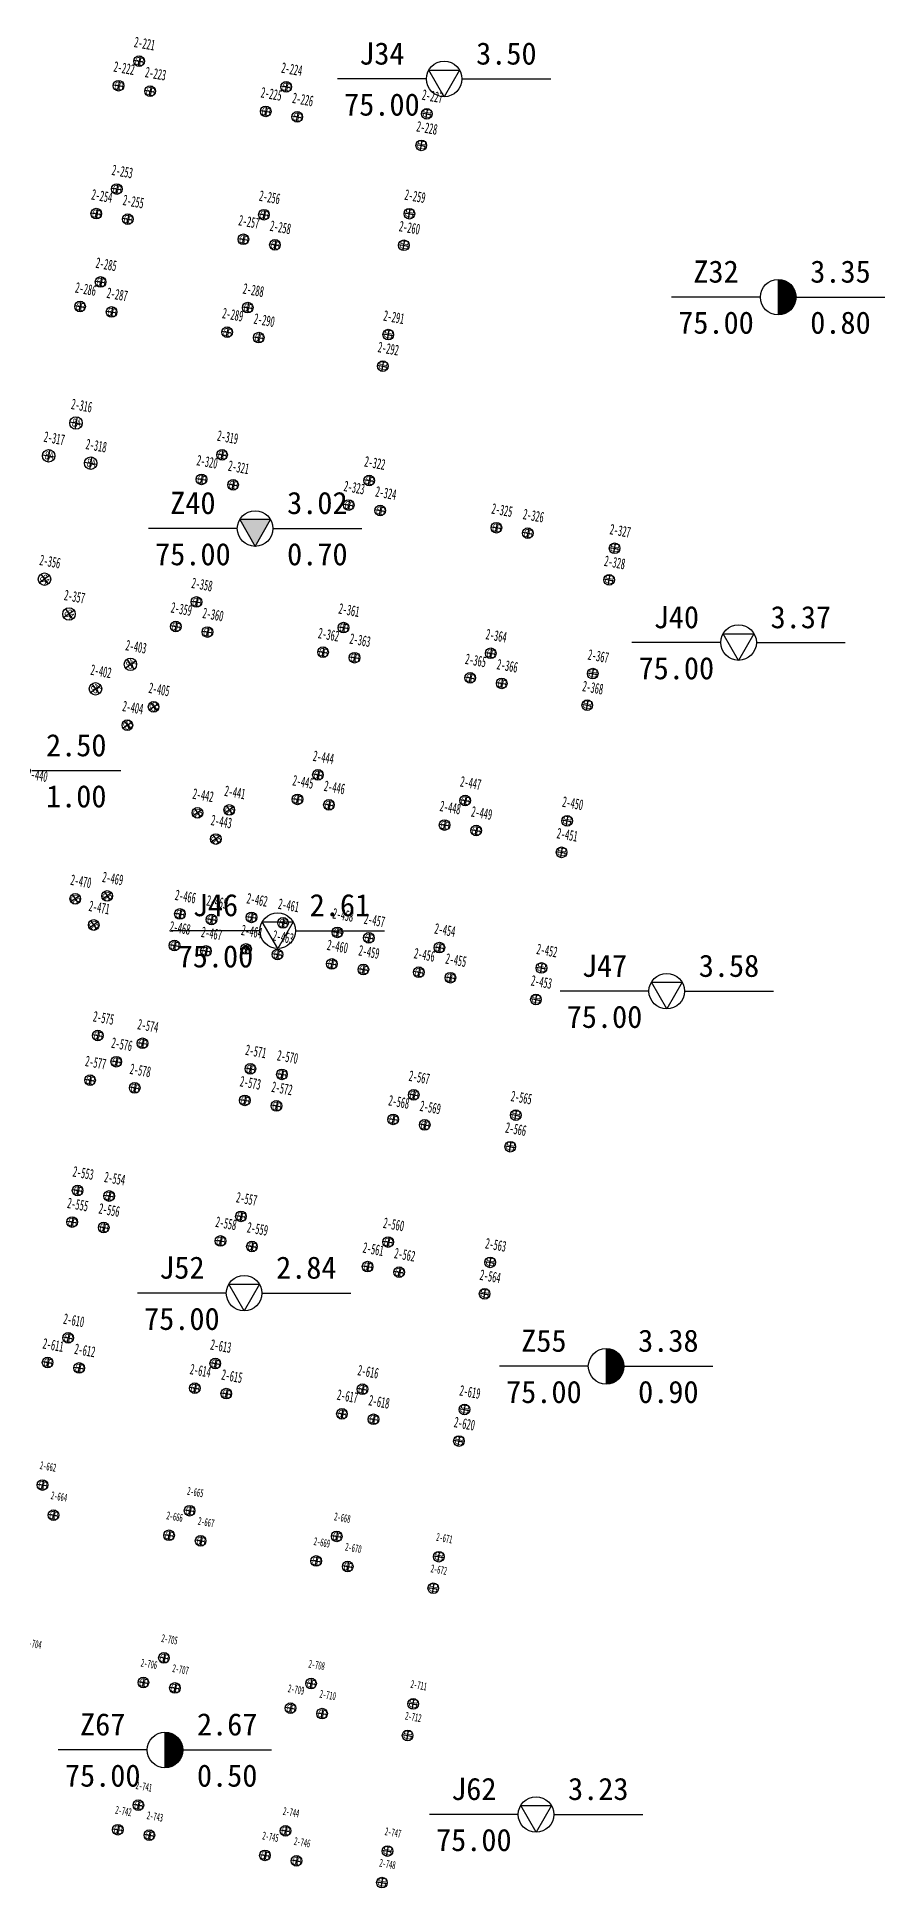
# Model space of a CAD drawing. Header units: millimetres. Extents: x 274830 to 6381169, y -2686084 to 432211.
# Drawn here: x 275316 to 275363.7, y 143258.9 to 143363 of the extents above; entities that cross this region are included whole.
import ezdxf
from ezdxf.enums import TextEntityAlignment as Align

# ---------------------------------------------------------------- set-up
doc = ezdxf.new("R2010")
doc.units = ezdxf.units.MM
doc.linetypes.add('DASHED2', pattern=[0.375, 0.25, -0.125])
doc.layers.add('_0', color=7, linetype='Continuous', lineweight=9)
doc.layers.add('ZBH', color=3, linetype='DASHED2', lineweight=20)
doc.layers.add('HOLE', color=1, linetype='Continuous')
doc.layers.add('S-FUND-PILE', color=11, linetype='Continuous')
doc.layers.add('S-ANNO-MODI-NAME', color=1, linetype='Continuous', plot=False)
doc.styles.add('ST', font='')
doc.styles.add('测量', font='', dxfattribs={"width": 0.5, "height": 600})
doc.styles.add('黑体', font='', dxfattribs={"width": 0.8})
doc.styles.get('ST').set_extended_font_data('SimSun')
doc.styles.get('测量').set_extended_font_data('SimSun')
doc.styles.get('黑体').set_extended_font_data('Microsoft YaHei')

# ---------------------------------------------------------------- blocks, each defined once
blk = doc.blocks.new('1566')
at = {"layer": 'S-FUND-PILE'}
for p, q in [((1041904, 794444), (1042504, 794444)), ((1042204, 794744), (1042204, 794144)), ((1050304, 794444), (1050904, 794444)), ((1050604, 794744), (1050604, 794144)), ((1058354, 794305), (1058954, 794305)), ((1058654, 794005), (1058654, 794605)), ((1041304, 793185), (1041304, 792585)), ((1043104, 793185), (1043104, 792585)), ((1049704, 793185), (1049704, 792585)), ((1051504, 793185), (1051504, 792585)), ((1041004, 792885), (1041604, 792885)), ((1042804, 792885), (1043404, 792885)), ((1049404, 792885), (1050004, 792885)), ((1051204, 792885), (1051804, 792885)), ((1058354, 792505), (1058954, 792505)), ((1058654, 792205), (1058654, 792805)), ((1058654, 788305), (1058654, 788905)), ((1058354, 788605), (1058954, 788605)), ((1041904, 787144), (1042504, 787144)), ((1042204, 787444), (1042204, 786844)), ((1050304, 787144), (1050904, 787144)), ((1050604, 787444), (1050604, 786844)), ((1058354, 786805), (1058954, 786805)), ((1058654, 786505), (1058654, 787105)), ((1041304, 785885), (1041304, 785285)), ((1043104, 785885), (1043104, 785285)), ((1049704, 785885), (1049704, 785285)), ((1051504, 785885), (1051504, 785285)), ((1041004, 785585), (1041604, 785585)), ((1042804, 785585), (1043404, 785585)), ((1049404, 785585), (1050004, 785585)), ((1051204, 785585), (1051804, 785585)), ((1041904, 781844), (1042504, 781844)), ((1042204, 782144), (1042204, 781544)), ((1050304, 781844), (1050904, 781844)), ((1050604, 782144), (1050604, 781544)), ((1058354, 781705), (1058954, 781705)), ((1058654, 781405), (1058654, 782005)), ((1041304, 780585), (1041304, 779985)), ((1043104, 780585), (1043104, 779985)), ((1049704, 780585), (1049704, 779985)), ((1051504, 780585), (1051504, 779985)), ((1041004, 780285), (1041604, 780285)), ((1042804, 780285), (1043404, 780285)), ((1049404, 780285), (1050004, 780285)), ((1051204, 780285), (1051804, 780285)), ((1058354, 779905), (1058954, 779905)), ((1058654, 779605), (1058654, 780205)), ((1041854, 773790), (1042554, 773790)), ((1042204, 774140), (1042204, 773440)), ((1050304, 773444), (1050904, 773444)), ((1050604, 773744), (1050604, 773144)), ((1058704, 773444), (1059304, 773444)), ((1059004, 773744), (1059004, 773144)), ((1049704, 772185), (1049704, 771585)), ((1051504, 772185), (1051504, 771585)), ((1058104, 772185), (1058104, 771585)), ((1059904, 772185), (1059904, 771585)), ((1066504, 772355), (1066504, 771755)), ((1068304, 772355), (1068304, 771755)), ((1073254, 771755), (1073254, 772355)), ((1040654, 771712), (1041354, 771712)), ((1041004, 772062), (1041004, 771362)), ((1043054, 771712), (1043754, 771712)), ((1043404, 772062), (1043404, 771362)), ((1049404, 771885), (1050004, 771885)), ((1051204, 771885), (1051804, 771885)), ((1057804, 771885), (1058404, 771885)), ((1059604, 771885), (1060204, 771885)), ((1066204, 772055), (1066804, 772055)), ((1068004, 772055), (1068604, 772055)), ((1072954, 772055), (1073554, 772055)), ((1072954, 770255), (1073554, 770255)), ((1073254, 769955), (1073254, 770555)), ((1041718, 765088), (1042212, 764593)), ((1042212, 765088), (1041718, 764593)), ((1050304, 765044), (1050904, 765044)), ((1050604, 765344), (1050604, 764744)), ((1058704, 765044), (1059304, 765044)), ((1059004, 765344), (1059004, 764744)), ((1067104, 765044), (1067704, 765044)), ((1067404, 765344), (1067404, 764744)), ((1072954, 764905), (1073554, 764905)), ((1073254, 764605), (1073254, 765205)), ((1043415, 763391), (1043910, 762896)), ((1043910, 763391), (1043415, 762896)), ((1049404, 763485), (1050004, 763485)), ((1049704, 763785), (1049704, 763185)), ((1051204, 763485), (1051804, 763485)), ((1051504, 763785), (1051504, 763185)), ((1057804, 763485), (1058404, 763485)), ((1058104, 763785), (1058104, 763185)), ((1059604, 763485), (1060204, 763485)), ((1059904, 763785), (1059904, 763185)), ((1066204, 763485), (1066804, 763485)), ((1066504, 763785), (1066504, 763185)), ((1068004, 763485), (1068604, 763485)), ((1068304, 763785), (1068304, 763185)), ((1072954, 763105), (1073554, 763105)), ((1073254, 762805), (1073254, 763405)), ((1047304, 760704), (1047799, 761199)), ((1047304, 761199), (1047799, 760704)), ((1045607, 759007), (1046102, 759502)), ((1045607, 759502), (1046102, 759007)), ((1049035, 758609), (1049462, 759030)), ((1049037, 759033), (1049459, 758606)), ((1047754, 757344), (1048181, 757765)), ((1047756, 757768), (1048178, 757341)), ((1058708, 756644), (1059308, 756644)), ((1059008, 756944), (1059008, 756344)), ((1067108, 756644), (1067708, 756644)), ((1067408, 756944), (1067408, 756344)), ((1073254, 756205), (1073254, 756805)), ((1072954, 756505), (1073554, 756505)), ((1057808, 755085), (1058408, 755085)), ((1058108, 755385), (1058108, 754785)), ((1059608, 755085), (1060208, 755085)), ((1059908, 755385), (1059908, 754785)), ((1066208, 755085), (1066808, 755085)), ((1066508, 755385), (1066508, 754785)), ((1068008, 755085), (1068608, 755085)), ((1068308, 755385), (1068308, 754785)), ((1072954, 754705), (1073554, 754705)), ((1073254, 754405), (1073254, 755005)), ((1052485, 753586), (1052909, 753161)), ((1052909, 753586), (1052485, 753161)), ((1054224, 754052), (1054648, 753628)), ((1054648, 754052), (1054224, 753628)), ((1053758, 752313), (1054182, 751889)), ((1054182, 752313), (1053758, 751889)), ((1056704, 748405), (1056704, 747805)), ((1058504, 748405), (1058504, 747805)), ((1061605, 748405), (1061605, 747805)), ((1063405, 748405), (1063405, 747805)), ((1067104, 748244), (1067704, 748244)), ((1067404, 748544), (1067404, 747944)), ((1073254, 747805), (1073254, 748405)), ((1046547, 747644), (1046971, 747220)), ((1046971, 747644), (1046547, 747220)), ((1048286, 748110), (1048711, 747686)), ((1048711, 748110), (1048286, 747686)), ((1052404, 747605), (1053004, 747605)), ((1052704, 747905), (1052704, 747305)), ((1054204, 747605), (1054804, 747605)), ((1054504, 747905), (1054504, 747305)), ((1056404, 748105), (1057004, 748105)), ((1058204, 748105), (1058804, 748105)), ((1061305, 748105), (1061905, 748105)), ((1063105, 748105), (1063705, 748105)), ((1072954, 748105), (1073554, 748105)), ((1047820, 746371), (1048244, 745947)), ((1048244, 746371), (1047820, 745947)), ((1056404, 746305), (1057004, 746305)), ((1056704, 746605), (1056704, 746005)), ((1058204, 746305), (1058804, 746305)), ((1058504, 746605), (1058504, 746005)), ((1061305, 746305), (1061905, 746305)), ((1061605, 746605), (1061605, 746005)), ((1063105, 746305), (1063705, 746305)), ((1063405, 746605), (1063405, 746005)), ((1066204, 746685), (1066804, 746685)), ((1066504, 746985), (1066504, 746385)), ((1068004, 746685), (1068604, 746685)), ((1068304, 746985), (1068304, 746385)), ((1072954, 746305), (1073554, 746305)), ((1073254, 746005), (1073254, 746605)), ((1052404, 745805), (1053004, 745805)), ((1052704, 746105), (1052704, 745505)), ((1054204, 745805), (1054804, 745805)), ((1054504, 746105), (1054504, 745505)), ((1049031, 740077), (1049631, 740077)), ((1049331, 740377), (1049331, 739777)), ((1051577, 740077), (1052177, 740077)), ((1051877, 740377), (1051877, 739777)), ((1058104, 740005), (1058104, 739405)), ((1059904, 740005), (1059904, 739405)), ((1067404, 740144), (1067404, 739544)), ((1073254, 739405), (1073254, 740005)), ((1050604, 739105), (1050604, 738505)), ((1057804, 739705), (1058404, 739705)), ((1059604, 739705), (1060204, 739705)), ((1067104, 739844), (1067704, 739844)), ((1072954, 739705), (1073554, 739705)), ((1049331, 737832), (1049331, 737232)), ((1050304, 738805), (1050904, 738805)), ((1051877, 737832), (1051877, 737232)), ((1057804, 737905), (1058404, 737905)), ((1058104, 738205), (1058104, 737605)), ((1059604, 737905), (1060204, 737905)), ((1059904, 738205), (1059904, 737605)), ((1066204, 738285), (1066804, 738285)), ((1066504, 738585), (1066504, 737985)), ((1068004, 738285), (1068604, 738285)), ((1068304, 738585), (1068304, 737985)), ((1072954, 737905), (1073554, 737905)), ((1073254, 737605), (1073254, 738205)), ((1049031, 737532), (1049631, 737532)), ((1051577, 737532), (1052177, 737532)), ((1049709, 731599), (1049709, 730999)), ((1051509, 731599), (1051509, 730999)), ((1059008, 731744), (1059008, 731144)), ((1067408, 731744), (1067408, 731144)), ((1073254, 731005), (1073254, 731605)), ((1049409, 731299), (1050009, 731299)), ((1051209, 731299), (1051809, 731299)), ((1058708, 731444), (1059308, 731444)), ((1067108, 731444), (1067708, 731444)), ((1072954, 731305), (1073554, 731305)), ((1049709, 729799), (1049709, 729199)), ((1051509, 729799), (1051509, 729199)), ((1057808, 729885), (1058408, 729885)), ((1058108, 730185), (1058108, 729585)), ((1059608, 729885), (1060208, 729885)), ((1059908, 730185), (1059908, 729585)), ((1066208, 729885), (1066808, 729885)), ((1066508, 730185), (1066508, 729585)), ((1068008, 729885), (1068608, 729885)), ((1068308, 730185), (1068308, 729585)), ((1073254, 729205), (1073254, 729805)), ((1049409, 729499), (1050009, 729499)), ((1051209, 729499), (1051809, 729499)), ((1072954, 729505), (1073554, 729505)), ((1050608, 723344), (1050608, 722744)), ((1059008, 723344), (1059008, 722744)), ((1067408, 723344), (1067408, 722744)), ((1050308, 723044), (1050908, 723044)), ((1058708, 723044), (1059308, 723044)), ((1067108, 723044), (1067708, 723044)), ((1072954, 722905), (1073554, 722905)), ((1073254, 722605), (1073254, 723205)), ((1049408, 721485), (1050008, 721485)), ((1049708, 721785), (1049708, 721185)), ((1051208, 721485), (1051808, 721485)), ((1051508, 721785), (1051508, 721185)), ((1057808, 721485), (1058408, 721485)), ((1058108, 721785), (1058108, 721185)), ((1059608, 721485), (1060208, 721485)), ((1059908, 721785), (1059908, 721185)), ((1066208, 721485), (1066808, 721485)), ((1066508, 721785), (1066508, 721185)), ((1068008, 721485), (1068608, 721485)), ((1068308, 721785), (1068308, 721185)), ((1073254, 720805), (1073254, 721405)), ((1072954, 721105), (1073554, 721105)), ((1050604, 714944), (1050604, 714344)), ((1059004, 714944), (1059004, 714344)), ((1067404, 714944), (1067404, 714344)), ((1050304, 714644), (1050904, 714644)), ((1058704, 714644), (1059304, 714644)), ((1067104, 714644), (1067704, 714644)), ((1072954, 714505), (1073554, 714505)), ((1073254, 714205), (1073254, 714805)), ((1051204, 713085), (1051804, 713085)), ((1051504, 713385), (1051504, 712785)), ((1057804, 713085), (1058404, 713085)), ((1058104, 713385), (1058104, 712785)), ((1059604, 713085), (1060204, 713085)), ((1059904, 713385), (1059904, 712785)), ((1066204, 713085), (1066804, 713085)), ((1066504, 713385), (1066504, 712785)), ((1068004, 713085), (1068604, 713085)), ((1068304, 713385), (1068304, 712785)), ((1073254, 712405), (1073254, 713005)), ((1072954, 712705), (1073554, 712705)), ((1058704, 706244), (1059304, 706244)), ((1059004, 706544), (1059004, 705944)), ((1067104, 706244), (1067704, 706244)), ((1067404, 706544), (1067404, 705944)), ((1072954, 706105), (1073554, 706105)), ((1073254, 705805), (1073254, 706405)), ((1057804, 704685), (1058404, 704685)), ((1058104, 704985), (1058104, 704385)), ((1059604, 704685), (1060204, 704685)), ((1059904, 704985), (1059904, 704385)), ((1066204, 704685), (1066804, 704685)), ((1066504, 704985), (1066504, 704385)), ((1068004, 704685), (1068604, 704685)), ((1068304, 704985), (1068304, 704385)), ((1073254, 704005), (1073254, 704605)), ((1072954, 704305), (1073554, 704305)), ((1058708, 697844), (1059308, 697844)), ((1058708, 697844), (1059308, 697844)), ((1059008, 698144), (1059008, 697544)), ((1059008, 698144), (1059008, 697544)), ((1067108, 697844), (1067708, 697844)), ((1067408, 698144), (1067408, 697544)), ((1072954, 697705), (1073554, 697705)), ((1073254, 697405), (1073254, 698005)), ((1057808, 696285), (1058408, 696285)), ((1057808, 696285), (1058408, 696285)), ((1058108, 696585), (1058108, 695985)), ((1058108, 696585), (1058108, 695985)), ((1059608, 696285), (1060208, 696285)), ((1059608, 696285), (1060208, 696285)), ((1059908, 696585), (1059908, 695985)), ((1059908, 696585), (1059908, 695985)), ((1066208, 696285), (1066808, 696285)), ((1066508, 696585), (1066508, 695985)), ((1068008, 696285), (1068608, 696285)), ((1068308, 696585), (1068308, 695985)), ((1072954, 695905), (1073554, 695905)), ((1073254, 695605), (1073254, 696205))]:
    blk.add_line(p, q, dxfattribs=at)
for centre, radius in [((1042204, 794444), 300), ((1050604, 794444), 300), ((1058654, 794305), 300), ((1041304, 792885), 300), ((1043104, 792885), 300), ((1049704, 792885), 300), ((1051504, 792885), 300), ((1058654, 792505), 300), ((1058654, 788605), 300), ((1042204, 787144), 300), ((1050604, 787144), 300), ((1058654, 786805), 300), ((1041304, 785585), 300), ((1043104, 785585), 300), ((1049704, 785585), 300), ((1051504, 785585), 300), ((1042204, 781844), 300), ((1050604, 781844), 300), ((1058654, 781705), 300), ((1041304, 780285), 300), ((1043104, 780285), 300), ((1049704, 780285), 300), ((1051504, 780285), 300), ((1058654, 779905), 300), ((1042204, 773790), 350), ((1050604, 773444), 300), ((1059004, 773444), 300), ((1049704, 771885), 300), ((1051504, 771885), 300), ((1058104, 771885), 300), ((1059904, 771885), 300), ((1066504, 772055), 300), ((1068304, 772055), 300), ((1073254, 772055), 300), ((1041004, 771712), 350), ((1043404, 771712), 350), ((1073254, 770255), 300), ((1041965, 764841), 350), ((1050604, 765044), 300), ((1059004, 765044), 300), ((1067404, 765044), 300), ((1073254, 764905), 300), ((1043662, 763144), 350), ((1049704, 763485), 300), ((1051504, 763485), 300), ((1058104, 763485), 300), ((1059904, 763485), 300), ((1066504, 763485), 300), ((1068304, 763485), 300), ((1073254, 763105), 300), ((1047551, 760952), 350), ((1045854, 759255), 350), ((1049248, 758819), 300), ((1047967, 757555), 300), ((1059008, 756644), 300), ((1067408, 756644), 300), ((1073254, 756505), 300), ((1058108, 755085), 300), ((1059908, 755085), 300), ((1066508, 755085), 300), ((1068308, 755085), 300), ((1073254, 754705), 300), ((1052697, 753373), 300), ((1054436, 753840), 300), ((1053970, 752101), 300), ((1056704, 748105), 300), ((1058504, 748105), 300), ((1061605, 748105), 300), ((1063405, 748105), 300), ((1067404, 748244), 300), ((1073254, 748105), 300), ((1046759, 747432), 300), ((1048498, 747898), 300), ((1052704, 747605), 300), ((1054504, 747605), 300), ((1048032, 746159), 300), ((1056704, 746305), 300), ((1058504, 746305), 300), ((1061605, 746305), 300), ((1063405, 746305), 300), ((1066504, 746685), 300), ((1068304, 746685), 300), ((1073254, 746305), 300), ((1052704, 745805), 300), ((1054504, 745805), 300), ((1049331, 740077), 300), ((1051877, 740077), 300), ((1058104, 739705), 300), ((1059904, 739705), 300), ((1067404, 739844), 300), ((1073254, 739705), 300), ((1050604, 738805), 300), ((1049331, 737532), 300), ((1051877, 737532), 300), ((1058104, 737905), 300), ((1059904, 737905), 300), ((1066504, 738285), 300), ((1068304, 738285), 300), ((1073254, 737905), 300), ((1049709, 731299), 300), ((1051509, 731299), 300), ((1059008, 731444), 300), ((1067408, 731444), 300), ((1073254, 731305), 300), ((1049709, 729499), 300), ((1051509, 729499), 300), ((1058108, 729885), 300), ((1059908, 729885), 300), ((1066508, 729885), 300), ((1068308, 729885), 300), ((1073254, 729505), 300), ((1050608, 723044), 300), ((1059008, 723044), 300), ((1067408, 723044), 300), ((1073254, 722905), 300), ((1049708, 721485), 300), ((1051508, 721485), 300), ((1058108, 721485), 300), ((1059908, 721485), 300), ((1066508, 721485), 300), ((1068308, 721485), 300), ((1073254, 721105), 300), ((1050604, 714644), 300), ((1059004, 714644), 300), ((1067404, 714644), 300), ((1073254, 714505), 300), ((1051504, 713085), 300), ((1058104, 713085), 300), ((1059904, 713085), 300), ((1066504, 713085), 300), ((1068304, 713085), 300), ((1073254, 712705), 300), ((1059004, 706244), 300), ((1067404, 706244), 300), ((1073254, 706105), 300), ((1058104, 704685), 300), ((1059904, 704685), 300), ((1066504, 704685), 300), ((1068304, 704685), 300), ((1073254, 704305), 300), ((1059008, 697844), 300), ((1059008, 697844), 300), ((1067408, 697844), 300), ((1073254, 697705), 300), ((1058108, 696285), 300), ((1058108, 696285), 300), ((1059908, 696285), 300), ((1059908, 696285), 300), ((1066508, 696285), 300), ((1068308, 696285), 300), ((1073254, 695905), 300)]:
    blk.add_circle(centre, radius, dxfattribs=at)
at = {"layer": 'S-FUND-PILE', "style": '黑体', "width": 0.7}
for s, p in [('6B', (1041983, 794210)), ('6B', (1050383, 794210)), ('6B', (1041083, 792650)), ('6B', (1042883, 792650)), ('6B', (1049483, 792650)), ('6B', (1051283, 792650)), ('6B', (1041983, 786910)), ('6B', (1050383, 786910)), ('6B', (1041083, 785350)), ('6B', (1042883, 785350)), ('6B', (1049483, 785350)), ('6B', (1051283, 785350)), ('6B', (1041983, 781610)), ('6B', (1050383, 781610)), ('6B', (1041083, 780050)), ('6B', (1042883, 780050)), ('6B', (1049483, 780050)), ('6B', (1051283, 780050)), ('8A', (1041991, 773576)), ('6B', (1050383, 773210)), ('6B', (1058783, 773210)), ('6B', (1066283, 771820)), ('6B', (1068083, 771820)), ('8A', (1040791, 771498)), ('8A', (1043191, 771498)), ('6B', (1049483, 771650)), ('6B', (1051283, 771650)), ('6B', (1057883, 771650)), ('6B', (1059683, 771650)), ('6B', (1050383, 764810)), ('6B', (1058783, 764810)), ('6B', (1067183, 764810)), ('6B', (1049483, 763250)), ('6B', (1051283, 763250)), ('6B', (1057883, 763250)), ('6B', (1059683, 763250)), ('6B', (1066283, 763250)), ('6B', (1068083, 763250)), ('6B', (1058786, 756410)), ('6B', (1067186, 756410)), ('6B', (1057886, 754850)), ('6B', (1059686, 754850)), ('6B', (1066286, 754850)), ('6B', (1068086, 754850)), ('6B', (1056483, 747870)), ('6B', (1058283, 747870)), ('6B', (1061384, 747870)), ('6B', (1063184, 747870)), ('6B', (1067183, 748010)), ('6B', (1052483, 747370)), ('6B', (1054283, 747370)), ('6B', (1056483, 746070)), ('6B', (1058283, 746070)), ('6B', (1061384, 746070)), ('6B', (1063184, 746070)), ('6B', (1066283, 746450)), ('6B', (1068083, 746450)), ('6B', (1052483, 745570)), ('6B', (1054283, 745570)), ('6B', (1049110, 739843)), ('6B', (1051655, 739843)), ('6B', (1057883, 739470)), ('6B', (1059683, 739470)), ('6B', (1067183, 739610)), ('6B', (1050383, 738570)), ('6B', (1057883, 737670)), ('6B', (1059683, 737670)), ('6B', (1066283, 738050)), ('6B', (1068083, 738050)), ('6B', (1049110, 737297)), ('6B', (1051655, 737297)), ('6B', (1058786, 731210)), ('6B', (1067186, 731210)), ('6B', (1049488, 731065)), ('6B', (1051288, 731065)), ('6B', (1049488, 729265)), ('6B', (1051288, 729265)), ('6B', (1057886, 729650)), ('6B', (1059686, 729650)), ('6B', (1066286, 729650)), ('6B', (1068086, 729650)), ('6B', (1050386, 722810)), ('6B', (1058786, 722810)), ('6B', (1067186, 722810)), ('6B', (1049486, 721250)), ('6B', (1051286, 721250)), ('6B', (1057886, 721250)), ('6B', (1059686, 721250)), ('6B', (1066286, 721250)), ('6B', (1068086, 721250)), ('6B', (1050383, 714410)), ('6B', (1058783, 714410)), ('6B', (1067183, 714410)), ('6B', (1051283, 712850)), ('6B', (1057883, 712850)), ('6B', (1059683, 712850)), ('6B', (1066283, 712850)), ('6B', (1068083, 712850)), ('6B', (1058783, 706010)), ('6B', (1067183, 706010)), ('6B', (1057883, 704450)), ('6B', (1059683, 704450)), ('6B', (1066283, 704450)), ('6B', (1068083, 704450)), ('6B', (1058786, 697610)), ('6B', (1058786, 697610)), ('6B', (1067186, 697610)), ('6B', (1057886, 696050)), ('6B', (1057886, 696050)), ('6B', (1059686, 696050)), ('6B', (1059686, 696050)), ('6B', (1066286, 696050)), ('6B', (1068086, 696050))]:
    blk.add_text(s, height=450, dxfattribs=at).set_placement(p)
for s, rotation, p in [('6B', 90, (1058889, 794083)), ('6B', 90, (1058889, 792283)), ('6B', 90, (1058889, 788383)), ('6B', 90, (1058889, 786583)), ('6B', 90, (1058889, 781483)), ('6B', 90, (1058889, 779683)), ('6B', 90, (1073489, 771833)), ('6B', 90, (1073489, 770033)), ('8A', 315, (1041663, 764840)), ('6B', 90, (1073489, 764683)), ('8A', 315, (1043360, 763143)), ('6B', 90, (1073489, 762883)), ('8A', 45, (1047552, 760650)), ('8A', 45, (1045855, 758953)), ('6B', 44.63364, (1049255, 758497)), ('6B', 44.63364, (1047974, 757232)), ('6B', 90, (1073489, 756283)), ('6B', 90, (1073489, 754483)), ('6B', 315, (1052375, 753364)), ('6B', 315, (1054114, 753831)), ('6B', 315, (1053647, 752092)), ('6B', 90, (1073489, 747883)), ('6B', 315, (1046437, 747423)), ('6B', 315, (1048176, 747889)), ('6B', 315, (1047710, 746150)), ('6B', 90, (1073489, 746083)), ('6B', 90, (1073489, 739483)), ('6B', 90, (1073489, 737683)), ('6B', 90, (1073489, 731083)), ('6B', 90, (1073489, 729283)), ('6B', 90, (1073489, 722683)), ('6B', 90, (1073489, 720883)), ('6B', 90, (1073489, 714283)), ('6B', 90, (1073489, 712483)), ('6B', 90, (1073489, 705883)), ('6B', 90, (1073489, 704083)), ('6B', 90, (1073489, 697483)), ('6B', 90, (1073489, 695683))]:
    blk.add_text(s, height=450, rotation=rotation, dxfattribs=at).set_placement(p)
blk = doc.blocks.new('H_sam_hole')
blk.add_line((0, 2), (0, -2))
at = {"const_width": 2}
blk.add_lwpolyline([(0, -1, 0.414214), (1, 0, 0.414214), (0, 1, 1)], format="xyb", dxfattribs=at)
blk.add_circle((0, 0), 2)
blk = doc.blocks.new('H_cpt_hole')
for p, q in [((-1.73, 1), (1.73, 1)), ((0, -2), (-1.73, 1)), ((1.73, 1), (0, -2))]:
    blk.add_line(p, q)
blk.add_circle((0, 0), 2)
blk = doc.blocks.new('H_spt_hole')
blk.add_hatch(color=256).paths.add_polyline_path([(-1.73, 1), (0, -2), (1.73, 1)])
blk.add_lwpolyline([(0, -2), (1.73, 1), (-1.73, 1)], close=True)
blk.add_circle((0, 0), 2)
blk = doc.blocks.new('A$C7E34312C')
at = {"layer": 'HOLE', "linetype": 'Continuous'}
for points in [[(501.99, 95.97), (496.99, 95.97)], [(503.99, 95.97), (508.99, 95.97)], [(520.78, 83.7), (515.78, 83.7)], [(522.78, 83.7), (527.78, 83.7)], [(491.36, 70.69), (486.36, 70.69)], [(493.36, 70.69), (498.36, 70.69)], [(518.55, 64.28), (513.55, 64.28)], [(520.55, 64.28), (525.55, 64.28)], [(479.8, 57.08), (484.8, 57.08)], [(492.63, 48.08), (487.63, 48.08)], [(494.63, 48.08), (499.63, 48.08)], [(514.51, 44.68), (509.51, 44.68)], [(516.51, 44.68), (521.51, 44.68)], [(490.74, 27.7), (485.74, 27.7)], [(492.74, 27.7), (497.74, 27.7)], [(511.1, 23.59), (506.1, 23.59)], [(513.1, 23.59), (518.1, 23.59)], [(486.29, 2.02), (481.29, 2.02)], [(488.29, 2.02), (493.29, 2.02)], [(507.16, -1.61), (502.16, -1.61)], [(509.16, -1.61), (514.16, -1.61)]]:
    blk.add_lwpolyline(points, dxfattribs=at)
at = {"layer": 'HOLE', "xscale": 0.5, "yscale": 0.5, "zscale": 0.5}
for name, p in [('H_cpt_hole', (502.99, 95.97)), ('H_sam_hole', (521.78, 83.7)), ('H_spt_hole', (492.36, 70.69)), ('H_cpt_hole', (519.55, 64.28)), ('H_cpt_hole', (493.63, 48.08)), ('H_cpt_hole', (515.51, 44.68)), ('H_cpt_hole', (491.74, 27.7)), ('H_sam_hole', (512.1, 23.59)), ('H_sam_hole', (487.29, 2.02)), ('H_cpt_hole', (508.16, -1.61))]:
    blk.add_blockref(name, p, dxfattribs=at)
at = {"layer": 'HOLE', "style": 'ST'}
for s, p in [('J34', (499.49, 97.4)), ('3.50', (506.49, 97.4)), ('75.00', (499.49, 94.53)), ('Z32', (518.28, 85.14)), ('3.35', (525.28, 85.14)), ('75.00', (518.28, 82.27)), ('0.80', (525.28, 82.27)), ('Z40', (488.86, 72.13)), ('3.02', (495.86, 72.13)), ('75.00', (488.86, 69.25)), ('0.70', (495.86, 69.25)), ('J40', (516.05, 65.71)), ('3.37', (523.05, 65.71)), ('75.00', (516.05, 62.84)), ('2.50', (482.3, 58.51)), ('1.00', (482.3, 55.64)), ('J46', (490.13, 49.52)), ('2.61', (497.13, 49.52)), ('75.00', (490.13, 46.64)), ('J47', (512.01, 46.11)), ('3.58', (519.01, 46.11)), ('75.00', (512.01, 43.24)), ('J52', (488.24, 29.14)), ('2.84', (495.24, 29.14)), ('75.00', (488.24, 26.26)), ('Z55', (508.6, 25.03)), ('3.38', (515.6, 25.03)), ('75.00', (508.6, 22.15)), ('0.90', (515.6, 22.15)), ('Z67', (483.79, 3.46)), ('2.67', (490.79, 3.46)), ('75.00', (483.79, 0.58)), ('0.50', (490.79, 0.58)), ('J62', (504.66, -0.17)), ('3.23', (511.66, -0.17)), ('75.00', (504.66, -3.04))]:
    blk.add_text(s, height=1.25, dxfattribs=at).set_placement(p, align=Align.MIDDLE_CENTER)

msp = doc.modelspace()

# ---------------------------------------------------------------- block references
at = {"layer": '_0'}
msp.add_blockref('A$C7E34312C', (274835.87, 143264.65), dxfattribs=at)
at = {"layer": 'S-ANNO-MODI-NAME', "xscale": 0.0009999999999999998, "yscale": 0.0009999999999999998, "zscale": 0.0009999999999999998, "rotation": 350.1073988818654}
msp.add_blockref('1566', (274158.51, 142758.04), dxfattribs=at)

# ---------------------------------------------------------------- texts
at = {"layer": 'ZBH', "color": 3, "style": '测量', "width": 0.5}
for s, height, p in [('2-221', 0.6, (275322.02, 143362.61)), ('2-222', 0.6, (275320.87, 143361.23)), ('2-223', 0.6, (275322.64, 143360.92)), ('2-224', 0.6, (275330.3, 143361.17)), ('2-225', 0.6, (275329.15, 143359.78)), ('2-227', 0.6, (275338.21, 143359.65)), ('2-226', 0.6, (275330.92, 143359.47)), ('2-228', 0.6, (275337.9, 143357.87)), ('2-253', 0.6, (275320.77, 143355.42)), ('2-254', 0.6, (275319.62, 143354.04)), ('2-255', 0.6, (275321.39, 143353.73)), ('2-256', 0.6, (275329.05, 143353.97)), ('2-259', 0.6, (275337.23, 143354.03)), ('2-257', 0.6, (275327.89, 143352.59)), ('2-258', 0.6, (275329.66, 143352.28)), ('2-260', 0.6, (275336.92, 143352.26)), ('2-285', 0.6, (275319.86, 143350.2)), ('2-286', 0.6, (275318.71, 143348.81)), ('2-287', 0.6, (275320.48, 143348.51)), ('2-288', 0.6, (275328.14, 143348.75)), ('2-289', 0.6, (275326.98, 143347.37)), ('2-290', 0.6, (275328.75, 143347.06)), ('2-291', 0.6, (275336.04, 143347.23)), ('2-292', 0.6, (275335.73, 143345.46)), ('2-316', 0.6, (275318.48, 143342.26)), ('2-317', 0.6, (275316.94, 143340.42)), ('2-318', 0.6, (275319.3, 143340.01)), ('2-319', 0.6, (275326.69, 143340.48)), ('2-320', 0.6, (275325.54, 143339.1)), ('2-321', 0.6, (275327.31, 143338.79)), ('2-322', 0.6, (275334.97, 143339.03)), ('2-323', 0.6, (275333.81, 143337.65)), ('2-324', 0.6, (275335.59, 143337.34)), ('2-325', 0.6, (275342.12, 143336.38)), ('2-326', 0.6, (275343.89, 143336.07)), ('2-327', 0.6, (275348.77, 143335.22)), ('2-356', 0.6, (275316.7, 143333.49)), ('2-328', 0.6, (275348.46, 143333.44)), ('2-357', 0.6, (275318.08, 143331.52)), ('2-358', 0.6, (275325.25, 143332.2)), ('2-359', 0.6, (275324.09, 143330.82)), ('2-360', 0.6, (275325.87, 143330.51)), ('2-361', 0.6, (275333.52, 143330.76)), ('2-362', 0.6, (275332.37, 143329.38)), ('2-403', 0.6, (275321.54, 143328.7)), ('2-363', 0.6, (275334.14, 143329.07)), ('2-364', 0.6, (275341.8, 143329.32)), ('2-402', 0.6, (275319.57, 143327.32)), ('2-365', 0.6, (275340.64, 143327.93)), ('2-366', 0.6, (275342.42, 143327.63)), ('2-367', 0.6, (275347.54, 143328.17)), ('2-405', 0.6, (275322.84, 143326.3)), ('2-368', 0.6, (275347.23, 143326.4)), ('2-404', 0.6, (275321.36, 143325.28)), ('2-444', 0.6, (275332.08, 143322.48)), ('2-440', 0.6, (275315.98, 143321.48)), ('2-445', 0.6, (275330.93, 143321.1)), ('2-447', 0.6, (275340.36, 143321.04)), ('2-442', 0.6, (275325.31, 143320.35)), ('2-441', 0.6, (275327.1, 143320.51)), ('2-446', 0.6, (275332.7, 143320.79)), ('2-448', 0.6, (275339.21, 143319.66)), ('2-449', 0.6, (275340.98, 143319.35)), ('2-450', 0.6, (275346.1, 143319.9)), ('2-443', 0.6, (275326.34, 143318.87)), ('2-451', 0.6, (275345.79, 143318.13)), ('2-470', 0.6, (275318.44, 143315.51)), ('2-469', 0.6, (275320.23, 143315.67)), ('2-471', 0.6, (275319.47, 143314.04)), ('2-466', 0.6, (275324.32, 143314.66)), ('2-465', 0.6, (275326.09, 143314.35)), ('2-462', 0.6, (275328.35, 143314.47)), ('2-461', 0.6, (275330.12, 143314.16)), ('2-468', 0.6, (275324.01, 143312.89)), ('2-458', 0.6, (275333.18, 143313.62)), ('2-457', 0.6, (275334.95, 143313.32)), ('2-454', 0.6, (275338.91, 143312.77)), ('2-467', 0.6, (275325.79, 143312.58)), ('2-464', 0.6, (275328.04, 143312.69)), ('2-463', 0.6, (275329.81, 143312.38)), ('2-460', 0.6, (275332.87, 143311.85)), ('2-459', 0.6, (275334.64, 143311.54)), ('2-456', 0.6, (275337.76, 143311.38)), ('2-455', 0.6, (275339.53, 143311.08)), ('2-452', 0.6, (275344.65, 143311.62)), ('2-453', 0.6, (275344.34, 143309.85)), ('2-575', 0.6, (275319.71, 143307.83)), ('2-574', 0.6, (275322.21, 143307.39)), ('2-576', 0.6, (275320.74, 143306.35)), ('2-571', 0.6, (275328.28, 143305.95)), ('2-570', 0.6, (275330.06, 143305.64)), ('2-577', 0.6, (275319.27, 143305.32)), ('2-578', 0.6, (275321.78, 143304.88)), ('2-567', 0.6, (275337.47, 143304.49)), ('2-573', 0.6, (275327.97, 143304.18)), ('2-572', 0.6, (275329.75, 143303.87)), ('2-565', 0.6, (275343.21, 143303.35)), ('2-568', 0.6, (275336.32, 143303.11)), ('2-569', 0.6, (275338.09, 143302.8)), ('2-566', 0.6, (275342.9, 143301.58)), ('2-553', 0.6, (275318.57, 143299.11)), ('2-554', 0.6, (275320.34, 143298.8)), ('2-555', 0.6, (275318.26, 143297.34)), ('2-557', 0.6, (275327.76, 143297.66)), ('2-556', 0.6, (275320.03, 143297.03)), ('2-558', 0.6, (275326.6, 143296.28)), ('2-560', 0.6, (275336.03, 143296.22)), ('2-559', 0.6, (275328.37, 143295.97)), ('2-563', 0.6, (275341.77, 143295.07)), ('2-561', 0.6, (275334.88, 143294.83)), ('2-562', 0.6, (275336.65, 143294.52)), ('2-564', 0.6, (275341.46, 143293.3)), ('2-610', 0.6, (275318.04, 143290.83)), ('2-611', 0.6, (275316.88, 143289.44)), ('2-612', 0.6, (275318.66, 143289.14)), ('2-613', 0.6, (275326.31, 143289.38)), ('2-614', 0.6, (275325.16, 143288)), ('2-616', 0.6, (275334.59, 143287.94)), ('2-615', 0.6, (275326.93, 143287.69)), ('2-619', 0.6, (275340.32, 143286.8)), ('2-617', 0.6, (275333.43, 143286.56)), ('2-618', 0.6, (275335.21, 143286.25)), ('2-620', 0.6, (275340.01, 143285.02)), ('2-662', 0.45, (275316.59, 143282.61)), ('2-664', 0.45, (275317.21, 143280.92)), ('2-665', 0.45, (275324.87, 143281.17)), ('2-666', 0.45, (275323.71, 143279.79)), ('2-668', 0.45, (275333.14, 143279.73)), ('2-667', 0.45, (275325.48, 143279.48)), ('2-671', 0.45, (275338.88, 143278.58)), ('2-669', 0.45, (275331.99, 143278.34)), ('2-670', 0.45, (275333.76, 143278.03)), ('2-672', 0.45, (275338.57, 143276.81)), ('2-704', 0.45, (275315.77, 143272.65)), ('2-705', 0.45, (275323.42, 143272.89)), ('2-706', 0.45, (275322.27, 143271.51)), ('2-707', 0.45, (275324.04, 143271.2)), ('2-708', 0.45, (275331.7, 143271.45)), ('2-711', 0.45, (275337.44, 143270.31)), ('2-709', 0.45, (275330.54, 143270.07)), ('2-710', 0.45, (275332.32, 143269.76)), ('2-712', 0.45, (275337.13, 143268.53)), ('2-741', 0.45, (275321.98, 143264.62)), ('2-742', 0.45, (275320.83, 143263.24)), ('2-743', 0.45, (275322.6, 143262.93)), ('2-744', 0.45, (275330.26, 143263.17)), ('2-747', 0.45, (275335.99, 143262.03)), ('2-745', 0.45, (275329.1, 143261.79)), ('2-746', 0.45, (275330.88, 143261.48)), ('2-748', 0.45, (275335.68, 143260.26))]:
    msp.add_text(s, height=height, rotation=350, dxfattribs=at).set_placement(p, align=Align.MIDDLE_CENTER)

doc.saveas('drawing.dxf')
